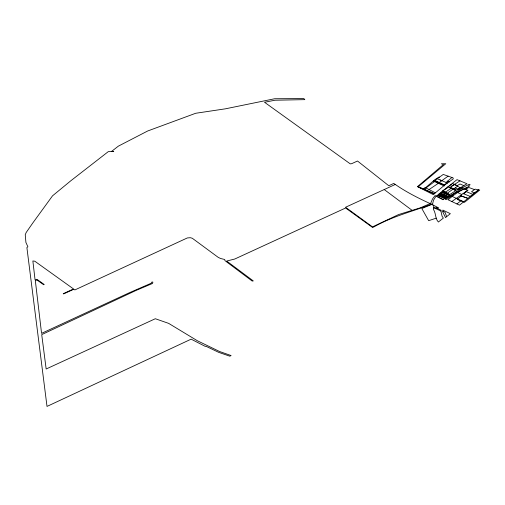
<?xml version="1.0" encoding="UTF-8"?>
<svg xmlns="http://www.w3.org/2000/svg" width="505" height="505" viewBox="0 0 505 505"><rect width="100%" height="100%" fill="white"/><g stroke="black" fill="none" stroke-linecap="round" stroke-linejoin="round"><path stroke-width="0.76" d="M442.853 211.185L442.847 212.062L445.511 217.579L450.34 213.666L442.86 210.099L442.853 211.185L445.113 212.365L446.609 216.645M436.219 218.154L428.676 220.685L421.833 208.533L432.223 204.228L433.77 206.059L433.46 209.405C436.067 213.274 435.032 218.52 438.353 222.017L443.358 218.103L442.096 216.291L440.871 210.825L441.117 210.276L436.263 207.896M444.69 185.019L453.32 178.839L453.042 177.874L443.257 174.44L434.9 180.449L444.69 185.019L433.271 194.614L417.502 186.61L443.466 164.516L441.357 163.772L445.795 163.721L418.266 186.692L434.527 193.623M437.096 195.498L444.596 198.32L443.074 199.753L436.314 196.186L442.702 190.947L449.684 194.614L455.895 190.555L451.123 188.359L445.252 192.291L449.684 194.614L445.745 197.367L445.031 197.076L443.927 198.067M445.612 192.146L442.841 190.839L448.232 186.56L450.687 187.513L452.834 185.524L459.979 180.853L466.974 183.744L463.773 185.613M446.085 182.463L451.906 177.476M463.079 193.554L463.71 193.806L468.002 190.095L451.83 201.545M439.464 194.987L440.764 193.832M439.514 196.016L440.366 195.265L439.06 194.772M439.666 196.073L441.768 194.204M441.465 195.738L442.765 194.583M444.735 193.346L445.252 192.885M442.468 196.117L443.769 194.962M442.67 197.202L444.772 195.334M444.469 196.868L445.776 195.713M463.71 193.806L470.269 196.445L478.595 189.83L475.117 189.148L474.479 189.571L469.069 187.589C461.046 189.173 454.222 194.677 448.08 199.784L459.518 205.144L478.595 189.83L479.75 190.044L464.461 202.335L457.195 199.456L461.235 195.959L467.864 198.345L460.27 195.612L461.235 195.959M423.348 188.87L425.204 187.462L425.658 187.633L434.887 179.641L439.11 176.971L439.457 177.249M456.956 203.944L461.128 200.567L463.748 201.684M448.232 186.56L457.019 179.654L459.979 180.853M444.362 184.862L446.988 182.848M424.238 189.261L434.515 181.585M439.388 182.4L448.118 176.144M451.438 195.978L446.647 199.507L445.012 198.919L446.376 197.6L453.124 194.772L451.438 195.978L450.75 195.599M474.479 189.571L471.537 191.736L474.637 192.979M464.076 189.066L465.73 189.381L467.125 188.397L466.519 188.169M451.943 194.69L462.157 187.904L469.094 184.319L470.123 184.685L468.451 185.903L469.265 186.427C461.147 189.495 453.957 194.488 445.745 197.367M447.152 193.301L453.004 189.217M450.687 187.513L453.856 188.851L457.555 186.276L460.364 187.809L463.88 185.663L460.03 183.984L456.962 185.808L454.424 184.596M425.93 187.948L429.048 189.564L438.959 182.898L444.349 185.373M442.841 190.839L447.651 187.683L447.089 187.469M445.359 199.046L450.593 195.669M462.157 187.904L461.04 187.399L456.697 190.019L453.856 188.851M458.142 189.135L460.364 187.809M457.246 185.644L454.689 184.439L452.834 185.524L450.807 184.508M384.217 189.545L395.276 184.451C406.62 192.323 419.03 198.516 431.554 204.228L432.646 203.85L433.492 200.195L436.093 196.066L435.07 195.542L432.539 198.913L430.651 203.382L420.425 207.782L398.647 214.537L372.488 226.878L345.546 207.265L384.217 189.545L412.257 210.446M431.554 204.228C412.269 211.5 392.221 216.449 374.186 226.758L372.608 227.502L345.616 207.997L234.762 259.021L226.663 261.047L253.295 280.932L252.172 281.045L224.946 260.618L224.719 259.494L220.672 258.522L218.267 257.399L192.304 238.265L190.353 237.703L187.305 237.95L74.854 289.939L73.875 289.239L63.592 293.923L63.251 293.683L73.534 288.955L34.788 261.205L32.863 260.971L35.053 279.751L37.086 279.423L44.206 284.504L43.67 284.744L37.105 280.079L35.312 280.439L41.562 333.357L129.722 292.572L151.159 283.255L151.942 281.992L152.882 282.125L152.529 283.469L136.419 290.274L41.719 334.626L46.157 368.997L155.313 318.731L168.613 323.358L197.436 340.787L219.53 351.493L231.088 355.558L229.794 356.183L218.697 352.351L205.819 346.196L205.352 346.436L191.143 339.158L47.009 406.418L26.891 247.583L27.895 246.756L25.919 242.469L25.25 234.749L26.165 232.527L32.863 222.888L52.526 195.826L70.864 180.733L108.266 151.651L113.751 151.55L111.491 151.468L118.397 146.122L147.662 130.997L195.706 113.271L225.331 108.834L274.669 98.746L303.871 98.582L304.831 99.643L274.947 100.224L264.525 102.269L350.255 163.854L351.594 163.708L357.515 161.019L388.781 185.726L393.78 183.429L395.276 184.451M433.593 207.864L438.7 207.921L432.747 204.847M461.242 188.548L463.06 188.977M437.766 196.95L443.346 199.494M440.916 193.118L446.742 195.302M443.573 196.464L444.88 196.956M472.895 194.362L465.9 191.521M455.194 187.917L460.926 190.284M434.167 193.907L417.502 186.61M437.273 178.745L447.43 183.031M449.564 185.518L451.817 186.484M461.128 200.567L451.969 196.331M433.284 181.036L444.274 185.954L444.772 185.569L433.839 180.55L438.959 182.898M447.84 186.875L455.895 190.555M452.316 183.328L454.689 184.439M457.82 192.62L461.62 194.4M434.161 207.871L440.953 211.052M447.581 181.106L449.362 181.952M465.73 189.381L467.605 190.322M429.048 189.564L435.48 192.866M456.293 191.799L457.176 192.336M440.07 179.919L441.414 180.897M456.962 185.808L457.555 186.276M439.76 193.453L438.46 194.608L445.473 197.247L446.773 196.085L439.76 193.453M441.989 192.165L438.207 195.523L444.034 197.707L447.815 194.356L441.989 192.165M442.847 191.982L442.329 192.443L447.14 194.248L447.657 193.787L442.847 191.982"/></g></svg>
